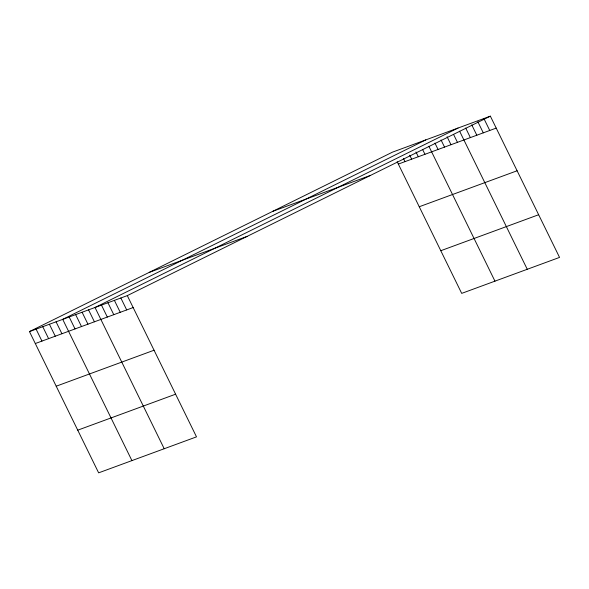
<?xml version="1.0" encoding="UTF-8"?>
<svg xmlns="http://www.w3.org/2000/svg" width="589" height="589" viewBox="0 0 589 589"><rect width="100%" height="100%" fill="white"/><g stroke="black" fill="none" stroke-linecap="round" stroke-linejoin="round"><path stroke-width="0.88" d="M29.45 331.592L127.305 295.619L196.505 436.861L98.643 472.842L29.45 331.592L392.495 152.139L490.357 116.158L559.55 257.408L461.695 293.381L397.177 161.688M425.766 139.902L62.721 319.363L131.921 460.613M458.058 128.034L95.013 307.487L164.213 448.737M127.305 295.619L490.357 116.158M398.348 164.081L496.203 128.1M272.692 211.355L370.547 175.382M149.253 272.376L247.115 236.395M35.303 343.534L133.158 307.561M419.25 206.746L517.105 170.773M56.205 386.207L154.06 350.227M440.786 250.715L538.648 214.735M77.741 430.169L175.603 394.196M483.893 118.536L489.746 130.471M477.826 121.702L483.289 132.849M471.76 124.875L476.825 135.227M465.693 128.041L470.368 137.598M459.619 131.214L527.258 269.276M453.552 134.388L457.454 142.347M447.095 136.758L450.99 144.725M441.021 139.932L444.533 147.095M434.954 143.105L438.076 149.473M428.888 146.271L494.966 281.152M422.622 149.518L424.964 154.289M415.967 151.962L418.308 156.74M409.701 155.202L411.652 159.185M403.443 158.448L404.996 161.629M120.848 297.99L126.701 309.932M114.391 300.368L120.244 312.31M107.934 302.739L113.78 314.681M101.477 305.117L107.323 317.059M88.556 309.866L94.409 321.808M82.099 312.236L87.945 324.178M75.642 314.614L81.488 326.556M69.178 316.985L75.031 328.927M56.065 321.808L61.919 333.749M49.41 324.259L55.263 336.194M42.761 326.704L48.607 338.646M36.106 329.148L41.952 341.09"/></g></svg>
